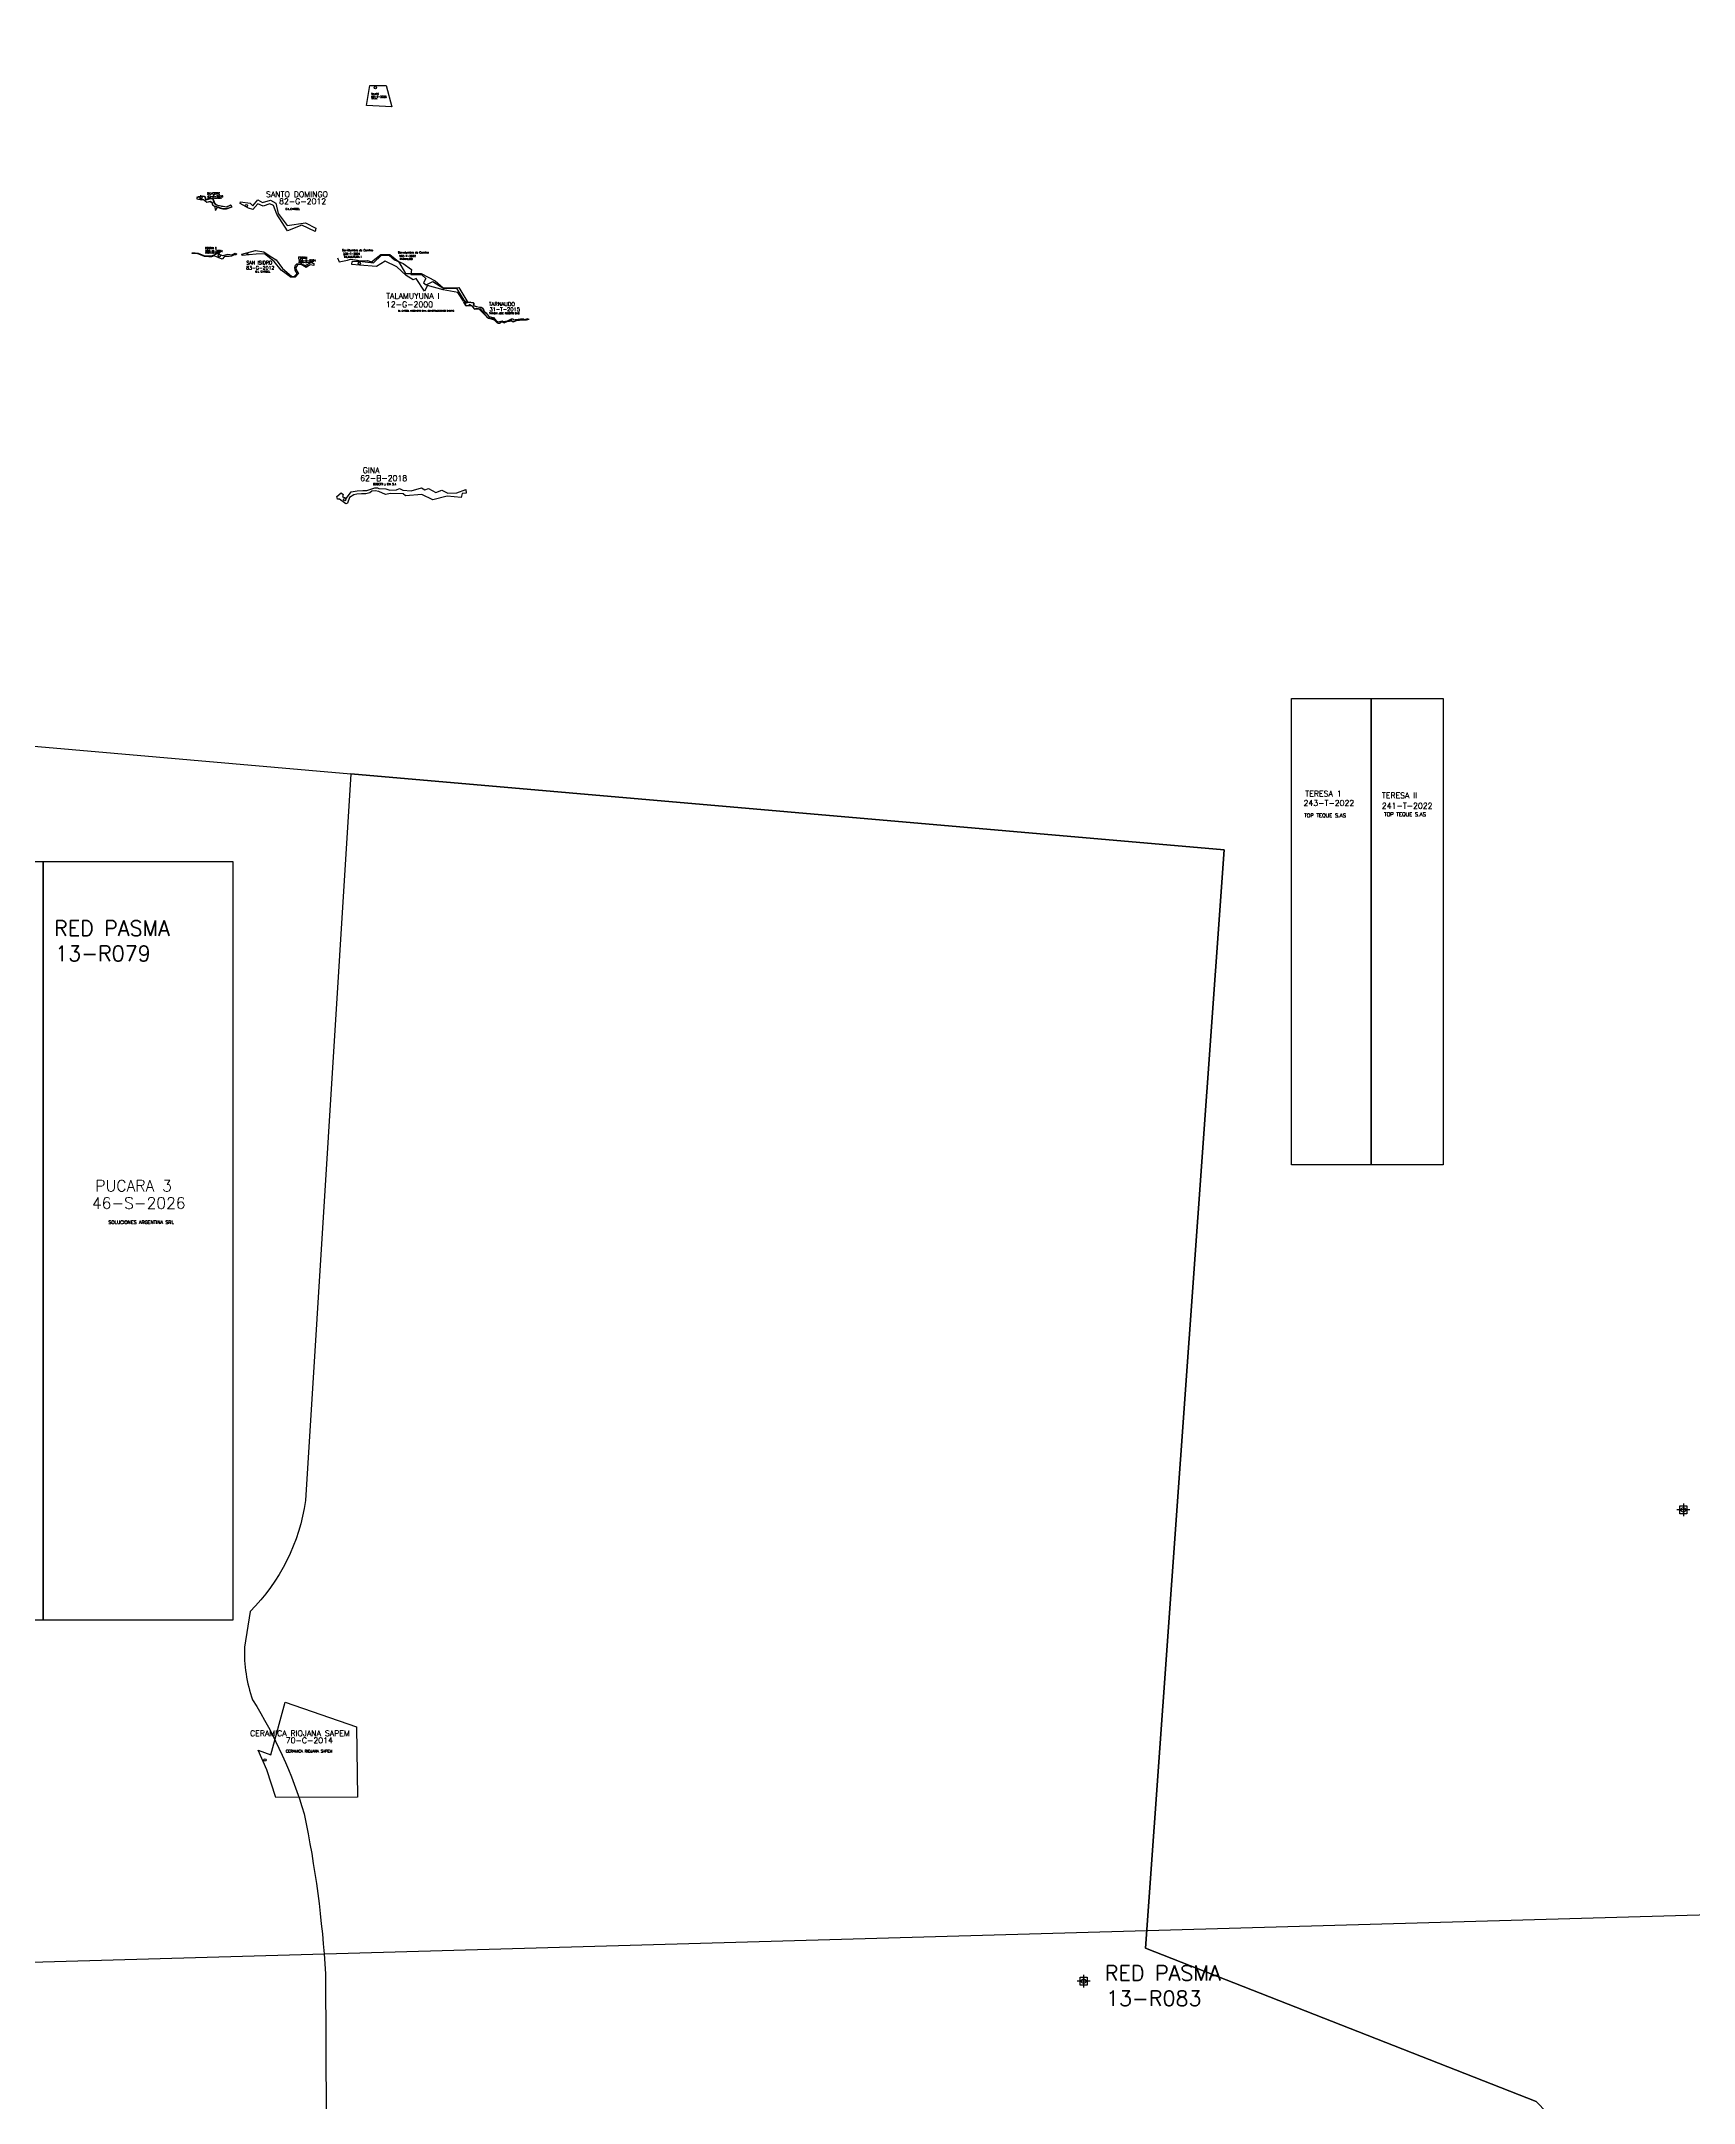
# Model space of a CAD drawing. Header units: metres. Extents: x -4406421 to 6012633, y 6449185 to 13337258.
# Drawn here: x 3409947 to 3453502, y 6665276 to 6719627 of the extents above; entities that cross this region are included whole.
import ezdxf

# ---------------------------------------------------------------- set-up
doc = ezdxf.new("R2010")
doc.units = ezdxf.units.M
doc.header["$LTSCALE"] = 20
doc.header["$MEASUREMENT"] = 0
for name, color, linetype in [('CANTERAS', 6, 'CONTINUOUS'), ('CATEOS', 7, 'CONTINUOUS'), ('LIMDEP', 9, 'CONTINUOUS'), ('LINEA DE RIVERA', 160, 'CONTINUOUS'), ('MANIFEST-TEMP', 3, 'CONTINUOUS'), ('P.A.S.M.A puntos', 241, 'CONTINUOUS'), ('SERVIDUMBRE', 44, 'CONTINUOUS'), ('ZONAS', 5, 'CONTINUOUS')]:
    doc.layers.add(name, color=color, linetype=linetype)
doc.layers.add('TITULARES', color=7, linetype='CONTINUOUS', true_color=0x04fbc6)
doc.styles.add('ROMANS', font='romans.shx', dxfattribs={"oblique": 1.17516e-08, "height": 3})

msp = doc.modelspace()

# ---------------------------------------------------------------- linework, layer by layer
at = {"layer": 'CANTERAS', "ltscale": 100}
for points in [[(3418611, 6718463), (3419041, 6718462), (3419185, 6717895), (3418524, 6717937)], [(3415197, 6715393), (3415453, 6715358), (3415521, 6715289), (3415659, 6715442), (3415775, 6715372), (3415990, 6715433), (3416126, 6715359), (3416192, 6715086), (3416431, 6714771), (3416914, 6714836), (3417181, 6714696), (3417166, 6714607), (3416818, 6714774), (3416440, 6714632), (3416154, 6715067), (3416072, 6715297), (3415972, 6715340), (3415795, 6715276), (3415652, 6715338), (3415527, 6715192), (3415408, 6715228), (3415189, 6715353)], [(3415096, 6714018), (3415087, 6713992), (3415034, 6713996), (3414966, 6713961), (3414899, 6713956), (3414776, 6713951), (3414713, 6713885), (3414505, 6713973), (3414433, 6713947), (3414360, 6713946), (3414248, 6713953), (3414072, 6714023), (3413928, 6714035), (3413938, 6714060), (3414085, 6714041), (3414256, 6713971), (3414378, 6713965), (3414436, 6713970), (3414593, 6714035), (3414722, 6713976), (3414862, 6714012), (3414972, 6713997), (3415058, 6714040)], [(3415234, 6714013), (3415597, 6714112), (3415810, 6714072), (3415977, 6713957), (3416136, 6713863), (3416302, 6713636), (3416542, 6713434), (3416537, 6713400), (3416273, 6713590), (3416088, 6713823), (3415920, 6713954), (3415828, 6714018), (3415611, 6714010), (3415243, 6713980)], [(3417130, 6713710), (3417031, 6713733), (3416930, 6713661), (3416800, 6713737), (3416697, 6713736), (3416650, 6713648), (3416732, 6713503), (3416636, 6713409), (3416546, 6713403), (3416546, 6713430), (3416615, 6713427), (3416696, 6713503), (3416640, 6713595), (3416629, 6713662), (3416651, 6713721), (3416683, 6713756), (3416785, 6713766), (3416900, 6713713), (3417065, 6713793), (3417130, 6713770)], [(3418146, 6713821), (3418335, 6713827), (3418701, 6713789), (3418914, 6713984), (3419117, 6713986), (3419258, 6713861), (3419484, 6713768), (3419707, 6713612), (3419688, 6713476), (3419978, 6713465), (3420081, 6713368), (3420026, 6713256), (3420094, 6713205), (3420271, 6713292), (3420558, 6713108), (3420888, 6713117), (3420951, 6713009), (3421103, 6712777), (3421075, 6712777), (3420930, 6713000), (3420544, 6713076), (3420125, 6713189), (3420045, 6713036), (3419833, 6713369), (3419747, 6713339), (3419568, 6713447), (3419315, 6713682), (3419011, 6713829), (3418785, 6713688), (3418331, 6713719), (3418132, 6713742)], [(3421139, 6712766), (3421159, 6712727), (3421240, 6712754), (3421291, 6712741), (3421333, 6712735), (3421348, 6712721), (3421350, 6712685), (3421343, 6712658), (3421417, 6712630), (3421497, 6712618), (3421542, 6712613), (3421571, 6712596), (3421607, 6712558), (3421616, 6712519), (3421640, 6712486), (3421674, 6712464), (3421696, 6712419), (3421753, 6712365), (3421881, 6712335), (3421897, 6712305), (3421946, 6712250), (3421988, 6712233), (3422048, 6712239), (3422087, 6712248), (3422122, 6712241), (3422234, 6712252), (3422342, 6712307), (3422385, 6712307), (3422395, 6712284), (3422442, 6712294), (3422477, 6712287), (3422575, 6712305), (3422660, 6712305), (3422685, 6712292), (3422777, 6712319), (3422792, 6712289), (3422713, 6712286), (3422676, 6712281), (3422631, 6712283), (3422538, 6712281), (3422476, 6712266), (3422392, 6712229), (3422360, 6712242), (3422349, 6712264), (3422307, 6712265), (3422252, 6712239), (3422201, 6712231), (3422148, 6712212), (3422074, 6712233), (3422055, 6712205), (3422009, 6712186), (3421963, 6712202), (3421849, 6712325), (3421798, 6712307), (3421720, 6712331), (3421576, 6712499), (3421537, 6712564), (3421413, 6712585), (3421372, 6712566), (3421320, 6712622), (3421239, 6712689), (3421201, 6712652), (3421148, 6712660), (3421088, 6712758)], [(3417737, 6707622), (3417848, 6707725), (3417904, 6707676), (3417885, 6707613), (3417993, 6707582), (3418112, 6707744), (3418277, 6707770), (3418420, 6707780), (3418527, 6707781), (3418741, 6707856), (3418808, 6707851), (3418848, 6707834), (3419030, 6707822), (3419138, 6707794), (3419314, 6707797), (3419390, 6707837), (3419478, 6707791), (3419696, 6707772), (3419971, 6707851), (3420055, 6707797), (3420152, 6707835), (3420349, 6707733), (3420506, 6707791), (3420663, 6707713), (3420904, 6707719), (3421141, 6707810), (3421151, 6707708), (3421037, 6707702), (3421014, 6707595), (3420648, 6707629), (3420266, 6707539), (3419978, 6707674), (3419552, 6707639), (3419485, 6707697), (3419154, 6707702), (3419019, 6707677), (3418848, 6707755), (3418750, 6707776), (3418661, 6707768), (3418612, 6707718), (3418504, 6707696), (3418391, 6707694), (3418263, 6707682), (3418184, 6707666), (3418074, 6707602), (3418020, 6707445), (3417972, 6707432), (3417811, 6707554), (3417756, 6707552)], [(3415666, 6674568), (3416002, 6674450), (3416379, 6675840), (3418256, 6675190), (3418284, 6673336), (3416134, 6673324), (3415891, 6674057)]]:
    msp.add_lwpolyline(points, close=True, dxfattribs=at)
at = {"layer": 'CANTERAS', "color": 6, "ltscale": 100}
msp.add_lwpolyline([(3414943, 6715308), (3414831, 6715254), (3414554, 6715308), (3414492, 6715385), (3414476, 6715463), (3414411, 6715473), (3414289, 6715436), (3414267, 6715515), (3414250, 6715536), (3414188, 6715541), (3414046, 6715501), (3414044, 6715470), (3414180, 6715449), (3414228, 6715457), (3414308, 6715385), (3414403, 6715406), (3414447, 6715379), (3414458, 6715314), (3414513, 6715276), (3414569, 6715274), (3414698, 6715227), (3414833, 6715221), (3414982, 6715257)], close=True, dxfattribs=at)
at = {"layer": 'CANTERAS', "ltscale": 100}
for centre, radius in [((3418756, 6718401), 30), ((3415356, 6715293), 30), ((3415386, 6714009), 12.8), ((3414644, 6713970), 30), ((3416947, 6713706), 30), ((3418333, 6713773), 30), ((3421126, 6712722), 11.3), ((3417945, 6707543), 30), ((3415848, 6674316), 30)]:
    msp.add_circle(centre, radius, dxfattribs=at)
at = {"layer": 'CANTERAS', "color": 6, "ltscale": 100}
msp.add_circle((3414162, 6715498), 30, dxfattribs=at)
at = {"layer": 'CATEOS', "color": 0, "ltscale": 100}
for points in [[(3442900, 6702300), (3445000, 6702300), (3445000, 6690000), (3442900, 6690000)], [(3445000, 6702300), (3446900, 6702300), (3446900, 6690000), (3445000, 6690000)]]:
    msp.add_lwpolyline(points, close=True, dxfattribs=at)
at = {"layer": 'CATEOS', "ltscale": 100}
for points in [[(3405000, 6698000), (3410000, 6698000), (3410000, 6678000), (3405000, 6678000)], [(3410000, 6698000), (3415000, 6698000), (3415000, 6678000), (3410000, 6678000)]]:
    msp.add_lwpolyline(points, close=True, dxfattribs=at)
at = {"layer": 'LIMDEP', "linetype": 'Continuous'}
for points in [[(3343853, 6718783), (3351385, 6704459), (3405626, 6701403), (3418104, 6700316), (3416914, 6681150, -0.160971), (3415451, 6678224), (3415303, 6677291, 0.093472), (3415517, 6675896, -0.067313), (3416880, 6672891, -0.034598), (3417442, 6668671), (3417470, 6661099)], [(3453548, 6660979), (3449348, 6665306), (3439056, 6669355), (3441128, 6698311), (3418104, 6700316), (3416914, 6681150, -0.160971), (3415451, 6678224), (3415303, 6677291, 0.093472), (3415517, 6675896, -0.067313), (3416880, 6672891, -0.034598), (3417442, 6668671), (3417470, 6661099)]]:
    msp.add_lwpolyline(points, format="xyb", dxfattribs=at)
msp.add_lwpolyline([(3405626, 6701403), (3418104, 6700316), (3441128, 6698311), (3439056, 6669355), (3449348, 6665306), (3453548, 6660979)], dxfattribs=at)
at = {"layer": 'LINEA DE RIVERA', "color": 160, "ltscale": 100}
for points in [[(3414044, 6715514), (3414094, 6715536), (3414146, 6715541), (3414186, 6715544), (3414256, 6715536), (3414268, 6715524), (3414287, 6715458), (3414414, 6715487), (3414477, 6715464), (3414514, 6715369), (3414556, 6715326), (3414612, 6715296), (3414682, 6715290), (3414697, 6715280), (3414742, 6715279), (3414828, 6715261), (3414941, 6715318)], [(3414147, 6715567), (3414114, 6715466), (3414152, 6715461), (3414179, 6715452), (3414228, 6715455), (3414309, 6715380), (3414410, 6715407), (3414448, 6715378), (3414457, 6715314), (3414513, 6715277), (3414543, 6715166), (3414597, 6715255), (3414663, 6715225), (3414700, 6715214), (3414737, 6715211), (3414830, 6715206), (3414982, 6715257)]]:
    msp.add_lwpolyline(points, dxfattribs=at)
at = {"layer": 'LINEA DE RIVERA', "ltscale": 100}
msp.add_lwpolyline([(3421114, 6712779), (3421162, 6712736), (3421196, 6712744), (3421239, 6712750), (3421333, 6712733), (3421347, 6712720), (3421334, 6712662), (3421352, 6712648), (3421565, 6712600), (3421616, 6712511), (3421676, 6712456), (3421745, 6712372), (3421871, 6712342), (3421928, 6712263), (3421986, 6712230), (3422093, 6712252), (3422121, 6712239), (3422234, 6712250), (3422352, 6712311), (3422384, 6712298), (3422392, 6712281), (3422579, 6712304), (3422659, 6712303), (3422686, 6712293), (3422778, 6712317)], dxfattribs=at)
at = {"layer": 'MANIFEST-TEMP', "color": 5, "ltscale": 100}
msp.add_lwpolyline([(3421078, 6712749), (3421129, 6712662), (3421156, 6712649), (3421286, 6712656), (3421373, 6712564), (3421484, 6712571), (3421577, 6712478), (3421597, 6712461), (3421726, 6712328), (3421806, 6712306), (3421884, 6712283), (3421985, 6712191), (3422036, 6712195), (3422052, 6712206), (3422070, 6712234), (3422147, 6712207), (3422223, 6712236), (3422346, 6712259), (3422357, 6712238), (3422390, 6712231), (3422474, 6712267), (3422633, 6712286), (3422733, 6712284), (3422810, 6712300)], dxfattribs=at)
at = {"layer": 'P.A.S.M.A puntos', "ltscale": 100}
for p, q in [((3453397, 6680907), (3453060, 6680907)), ((3453397, 6680907), (3453060, 6680907)), ((3453228, 6681075), (3453228, 6680738)), ((3453228, 6681075), (3453228, 6680738)), ((3437590, 6668482), (3437252, 6668482)), ((3437590, 6668482), (3437252, 6668482)), ((3437421, 6668651), (3437421, 6668314)), ((3437421, 6668651), (3437421, 6668314))]:
    msp.add_line(p, q, dxfattribs=at)
for points in [[(3453136, 6681013), (3453321, 6681013), (3453321, 6680801), (3453136, 6680801)], [(3453136, 6681013), (3453321, 6681013), (3453321, 6680801), (3453136, 6680801)], [(3437328, 6668588), (3437514, 6668588), (3437514, 6668376), (3437328, 6668376)], [(3437328, 6668588), (3437514, 6668588), (3437514, 6668376), (3437328, 6668376)]]:
    msp.add_lwpolyline(points, close=True, dxfattribs=at)
for centre in [(3453228, 6680907), (3453228, 6680907), (3437421, 6668482), (3437421, 6668482)]:
    msp.add_circle(centre, 60, dxfattribs=at)
at = {"layer": 'SERVIDUMBRE', "ltscale": 100}
for points in [[(3417757, 6713914), (3417797, 6713814), (3418018, 6713851), (3418101, 6713881), (3418280, 6713853), (3418364, 6713839), (3418546, 6713845), (3418654, 6713810), (3418897, 6714004), (3419133, 6714003), (3419362, 6713816), (3419551, 6713504), (3419964, 6713504), (3420326, 6713310), (3420539, 6713129), (3420953, 6713135), (3421189, 6712743)], [(3417757, 6713914), (3417797, 6713814), (3418018, 6713851), (3418101, 6713881), (3418364, 6713839), (3418546, 6713845), (3418701, 6713789)]]:
    msp.add_lwpolyline(points, dxfattribs=at)
at = {"layer": 'ZONAS', "ltscale": 100}
msp.add_lwpolyline([(3481193, 6671007), (3401307, 6668733), (3400799, 6688144), (3410122, 6740487), (3436066, 6785981), (3478901, 6786947), (3505263, 6772854), (3479600, 6731171)], close=True, dxfattribs=at)

# ---------------------------------------------------------------- texts
at = {"layer": 'CANTERAS', "linetype": 'Continuous', "style": 'ROMANS', "oblique": 0}
for s, height, p in [('TAUPE', 50, (3418644, 6718212)), ('TAUPE SRL', 20, (3418654, 6718104)), ('60-T-2025', 50, (3418647, 6718138)), ('SILVESTRE', 50, (3414322, 6715586)), ('SANTO DOMINGO', 150, (3415871, 6715518)), ('43-R-2016', 50, (3414325, 6715512)), ('RODRIGUEZ PABLO GABRIEL', 20, (3414332, 6715478)), ('82-G-2012', 150, (3416216, 6715331)), ('G.L.CARBEL ', 50, (3416389, 6715179)), ('FORTIN 2', 50, (3414264, 6714144)), ('256-H-2024', 50, (3414268, 6714070)), ('HA OBRAS Y SERVICIOS SAS', 20, (3414274, 6714035)), ('83-G-2012', 90, (3415347, 6713607)), ('SAN ISIDRO', 90, (3415354, 6713743)), ('G.L CARBEL', 50, (3415592, 6713528)), ('FORTIN', 50, (3416723, 6713892)), ('255-H-2024', 50, (3416726, 6713819)), ('HA OBRAS Y SERVICIOS SAS', 20, (3416733, 6713784)), ('TALAMUYUNA I', 150, (3419037, 6712838)), ('12-G-2000', 150, (3419032, 6712613)), ('GL CARBEL INGENIERO CIVIL CONSTRUCCIONES SACIFIC', 40, (3419356, 6712498)), ('TARNAUDO', 100, (3421745, 6712648)), ('TARABAY JOSE ROBERTO SAID', 40, (3421754, 6712433)), ('31-T-2015', 100, (3421760, 6712508)), ('62-B-2018', 150, (3418352, 6708032)), ('GINA', 150, (3418420, 6708242)), ('BOSETTI y CIA S.A', 50, (3418697, 6707927)), ('CERAMICA RIOJANA SAPEM', 150, (3415450, 6674943)), ('70-C-2014', 150, (3416393, 6674755)), ('CERAMICA RIOJANA SAPEM', 70, (3416393, 6674511))]:
    msp.add_text(s, height=height, dxfattribs=at).set_placement(p)
at = {"layer": 'CATEOS', "color": 0, "linetype": 'Continuous', "style": 'ROMANS', "oblique": 0}
for s, height, p in [('243-T-2022', 150, (3443216, 6699468)), ('TERESA 1', 150, (3443264, 6699715)), ('TERESA II', 150, (3445282, 6699668)), ('241-T-2022', 150, (3445280, 6699394)), ('PUCARA 3', 300, (3411373, 6689303)), ('46-S-2026', 300, (3411283, 6688845))]:
    msp.add_text(s, height=height, dxfattribs=at).set_placement(p)
at = {"layer": 'P.A.S.M.A puntos', "linetype": 'Continuous', "style": 'ROMANS', "oblique": 0}
for s, p in [('RED PASMA', (3410287, 6696042)), ('RED PASMA', (3410287, 6696042)), ('13-R079', (3410313, 6695376)), ('13-R079', (3410313, 6695376)), ('RED PASMA', (3437982, 6668496)), ('RED PASMA', (3437982, 6668496)), ('13-R083', (3438009, 6667829)), ('13-R083', (3438009, 6667829))]:
    msp.add_text(s, height=400, dxfattribs=at).set_placement(p)
at = {"layer": 'SERVIDUMBRE', "linetype": 'Continuous', "style": 'ROMANS', "oblique": 0}
for s, p in [(' Servidumbre de Camino', (3417846, 6714091)), ('238-T-2024', (3417903, 6713998)), (' Servidumbre de Camino', (3419318, 6714033)), ('TALAMUYUNA I', (3417921, 6713919)), ('102-T-2022', (3419374, 6713940)), ('TARNAUDO', (3419392, 6713861))]:
    msp.add_text(s, height=50, dxfattribs=at).set_placement(p)
at = {"layer": 'TITULARES', "color": 5, "linetype": 'Continuous', "style": 'ROMANS', "oblique": 0}
for p in [(3443234, 6699166), (3445342, 6699195)]:
    msp.add_text('TOP TEQUE S.AS', height=100, dxfattribs=at).set_placement(p)
at = {"layer": 'TITULARES', "color": 160, "linetype": 'Continuous', "style": 'ROMANS'}
msp.add_text('SOLUCIONES ARGENTINA SRL', height=90, dxfattribs=at).set_placement((3411716, 6688445))

doc.saveas('drawing.dxf')
